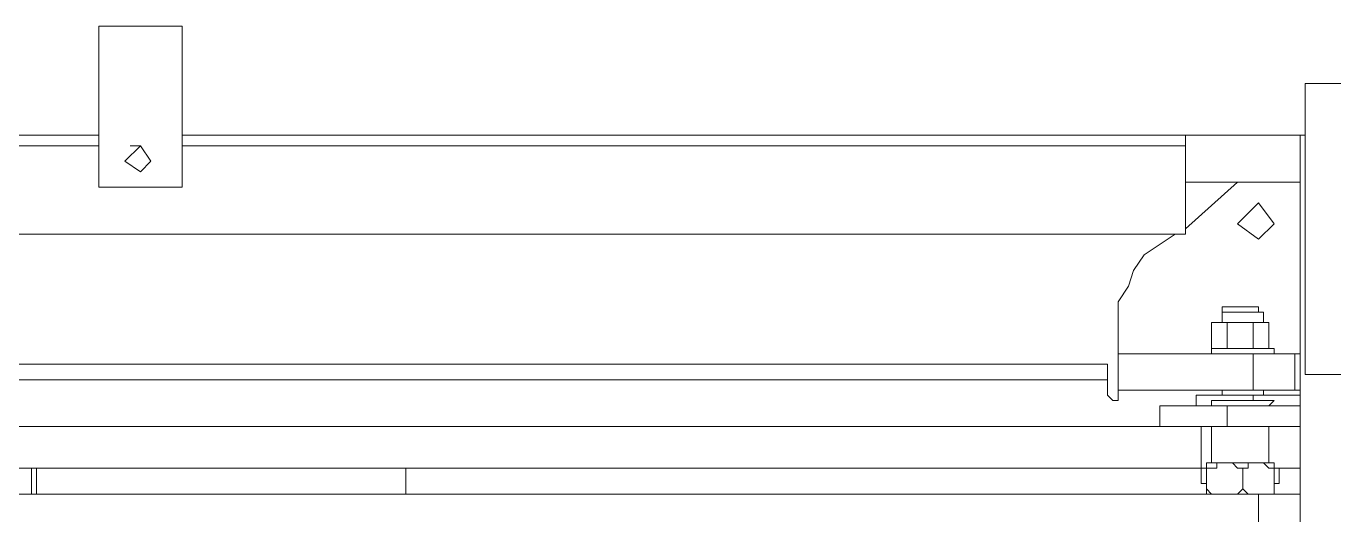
# Model space of a CAD drawing. Header units: metres. Extents: x -13545 to 152404, y -11890 to 28436.
# Drawn here: x 4057.5 to 4138.5, y 650.3 to 680.6 of the extents above; entities that cross this region are included whole.
import ezdxf

# ---------------------------------------------------------------- set-up
doc = ezdxf.new("R2010")
doc.units = ezdxf.units.M
doc.header["$LTSCALE"] = 100
doc.header["$MEASUREMENT"] = 0
doc.layers.get('0').update_dxf_attribs({"color": 9, "lineweight": 9})
doc.layers.add('32-ekipman', color=9, linetype='Continuous', lineweight=9)

# ---------------------------------------------------------------- blocks, each defined once
blk = doc.blocks.new('h')
for points in [[(181686.856, -16263.506), (181686.856, -16351.78)], [(181689.433, -16326.973), (181689.433, -16329.55)], [(181809.601, -16329.55), (181686.856, -16329.55)], [(181688.467, -16329.55), (181688.467, -16331.483)], [(181689.111, -16329.55), (181688.467, -16329.55), (181688.467, -16329.872)], [(181690.4, -16329.872), (181690.078, -16329.55), (181689.433, -16329.55)], [(181691.688, -16329.55), (181690.722, -16329.55), (181690.4, -16329.872)], [(181692.655, -16329.872), (181692.333, -16329.55), (181691.688, -16329.55)], [(181692.655, -16331.483), (181692.655, -16329.55)], [(181742.269, -16329.55), (181742.269, -16331.161)], [(181765.142, -16329.55), (181765.142, -16331.161)], [(181765.465, -16329.55), (181765.465, -16331.161)], [(181688.145, -16331.161), (181688.145, -16330.194)], [(181688.145, -16330.194), (181688.467, -16330.194)], [(181690.4, -16329.872), (181690.4, -16331.161)], [(181692.655, -16330.194), (181692.977, -16330.194)], [(181692.977, -16331.161), (181692.977, -16330.194)], [(181686.856, -16331.161), (181688.467, -16331.161)], [(181689.433, -16331.483), (181689.111, -16331.483), (181688.789, -16331.161), (181688.467, -16331.161), (181688.467, -16331.161)], [(181690.4, -16331.161), (181690.078, -16331.161), (181690.078, -16331.161), (181690.078, -16331.483), (181689.433, -16331.483)], [(181691.688, -16331.483), (181691.044, -16331.483), (181690.722, -16331.161), (181690.722, -16331.161), (181690.4, -16331.161)], [(181692.655, -16331.161), (181692.333, -16331.161), (181692.011, -16331.161), (181692.011, -16331.483), (181691.688, -16331.483)], [(181809.601, -16331.161), (181692.655, -16331.161)], [(181692.977, -16331.161), (181692.977, -16333.738)], [(181692.655, -16331.483), (181688.467, -16331.483)], [(181688.789, -16333.738), (181688.789, -16331.483)], [(181692.333, -16333.738), (181692.333, -16331.483)], [(181901.097, -16333.738), (181686.856, -16333.738)], [(181691.366, -16333.738), (181691.366, -16335.027)], [(181695.554, -16333.738), (181695.554, -16335.027)], [(181695.554, -16335.027), (181686.856, -16335.027)], [(181688.467, -16335.349), (181688.789, -16335.027)], [(181692.333, -16335.349), (181688.467, -16335.349)], [(181692.333, -16335.349), (181688.467, -16335.349)], [(181692.333, -16335.349), (181688.467, -16335.349)], [(181689.755, -16335.349), (181689.755, -16335.671)], [(181692.333, -16335.349), (181692.333, -16335.027)], [(181693.299, -16335.027), (181693.299, -16335.671)], [(181698.776, -16335.671), (181698.454, -16335.349), (181698.132, -16335.349), (181698.132, -16335.671)], [(181693.299, -16335.671), (181686.856, -16335.671)], [(181698.132, -16335.993), (181686.856, -16335.993)], [(181687.178, -16335.993), (181687.178, -16338.249)], [(181689.111, -16335.671), (181689.111, -16335.993)], [(181689.755, -16335.993), (181689.755, -16338.249)], [(181691.688, -16335.671), (181691.688, -16335.993)], [(181698.132, -16335.993), (181698.132, -16335.671)], [(181698.132, -16335.993), (181698.132, -16338.249)], [(181698.776, -16337.604), (181698.776, -16335.671)], [(181686.534, -16336.96), (181681.379, -16336.96)], [(181686.534, -16355.001), (181686.534, -16336.96)], [(181892.72, -16336.638), (181698.776, -16336.638)], [(181892.72, -16337.604), (181698.776, -16337.604)], [(181698.132, -16338.249), (181686.856, -16338.249)], [(181688.467, -16338.571), (181688.467, -16338.249)], [(181688.467, -16338.571), (181692.333, -16338.571)], [(181688.789, -16338.571), (181688.789, -16340.182)], [(181688.789, -16338.571), (181689.111, -16338.571)], [(181688.789, -16338.571), (181689.111, -16338.571)], [(181689.111, -16338.571), (181689.755, -16338.571)], [(181689.755, -16338.571), (181689.755, -16340.182)], [(181689.755, -16338.571), (181690.4, -16338.571)], [(181690.4, -16338.571), (181691.366, -16338.571)], [(181691.366, -16338.571), (181691.366, -16340.182)], [(181691.366, -16338.571), (181691.688, -16338.571)], [(181691.688, -16338.571), (181692.333, -16338.571)], [(181692.333, -16338.571), (181692.011, -16338.571)], [(181692.333, -16338.571), (181692.333, -16338.249)], [(181692.333, -16338.571), (181692.333, -16340.182)], [(181698.132, -16340.182), (181698.132, -16338.249)], [(181688.789, -16340.182), (181688.789, -16340.182), (181689.433, -16340.182)], [(181688.789, -16340.182), (181689.111, -16340.182)], [(181689.111, -16340.504), (181689.111, -16340.182)], [(181689.433, -16340.182), (181689.755, -16340.182)], [(181689.755, -16340.182), (181689.755, -16340.182)], [(181689.755, -16340.182), (181691.044, -16340.182), (181691.366, -16340.182)], [(181691.366, -16340.182), (181692.011, -16340.182), (181692.333, -16340.182)], [(181691.366, -16340.182), (181691.366, -16340.182)], [(181692.333, -16340.182), (181691.688, -16340.182)], [(181691.688, -16340.182), (181691.688, -16340.504)], [(181696.521, -16344.37), (181697.165, -16343.403), (181697.487, -16342.437), (181698.132, -16341.47), (181698.132, -16340.182)], [(181689.111, -16340.826), (181689.111, -16340.504)], [(181689.111, -16340.826), (181691.688, -16340.826)], [(181689.433, -16340.826), (181689.433, -16341.148)], [(181691.688, -16340.826), (181691.688, -16340.504)], [(181691.688, -16340.826), (181691.688, -16341.148)], [(181691.688, -16340.826), (181691.688, -16340.826)], [(181691.366, -16341.148), (181689.433, -16341.148)], [(181691.688, -16341.148), (181689.433, -16341.148)], [(181691.688, -16341.148), (181691.366, -16341.148)], [(181694.588, -16345.658), (181696.521, -16344.37)], [(181690.722, -16346.303), (181689.433, -16345.336), (181688.467, -16346.303), (181689.433, -16347.591), (181690.722, -16346.303)], [(181693.944, -16345.658), (181894.009, -16345.658)], [(181693.944, -16345.658), (181693.944, -16351.78)], [(181690.722, -16348.88), (181693.944, -16345.981)], [(181686.856, -16348.88), (181693.944, -16348.88)], [(181761.276, -16348.558), (181756.122, -16348.558)], [(181756.122, -16348.558), (181756.122, -16358.545)], [(181761.276, -16358.545), (181761.276, -16348.558)], [(181759.666, -16350.169), (181758.699, -16349.524), (181758.055, -16350.169), (181758.699, -16351.135), (181759.666, -16350.169)], [(181693.944, -16351.135), (181756.122, -16351.135)], [(181758.699, -16351.135), (181759.343, -16351.135)], [(181761.276, -16351.135), (181846.651, -16351.135)], [(181686.534, -16351.78), (181756.122, -16351.78)], [(181686.856, -16351.78), (181686.534, -16351.78)], [(181761.276, -16351.78), (181846.651, -16351.78)], [(181681.379, -16355.001), (181686.534, -16355.001)], [(181756.122, -16358.545), (181761.276, -16358.545)]]:
    blk.add_lwpolyline(points)
blk = doc.blocks.new('2.bod.Mimari')
at = {"layer": '32-ekipman', "ltscale": 2, "rotation": 180}
blk.add_blockref('h', (185823.255, -24307.965), dxfattribs=at)

msp = doc.modelspace()

# ---------------------------------------------------------------- block references
msp.add_blockref('2.bod.Mimari', (0, 8630))

doc.saveas('drawing.dxf')
